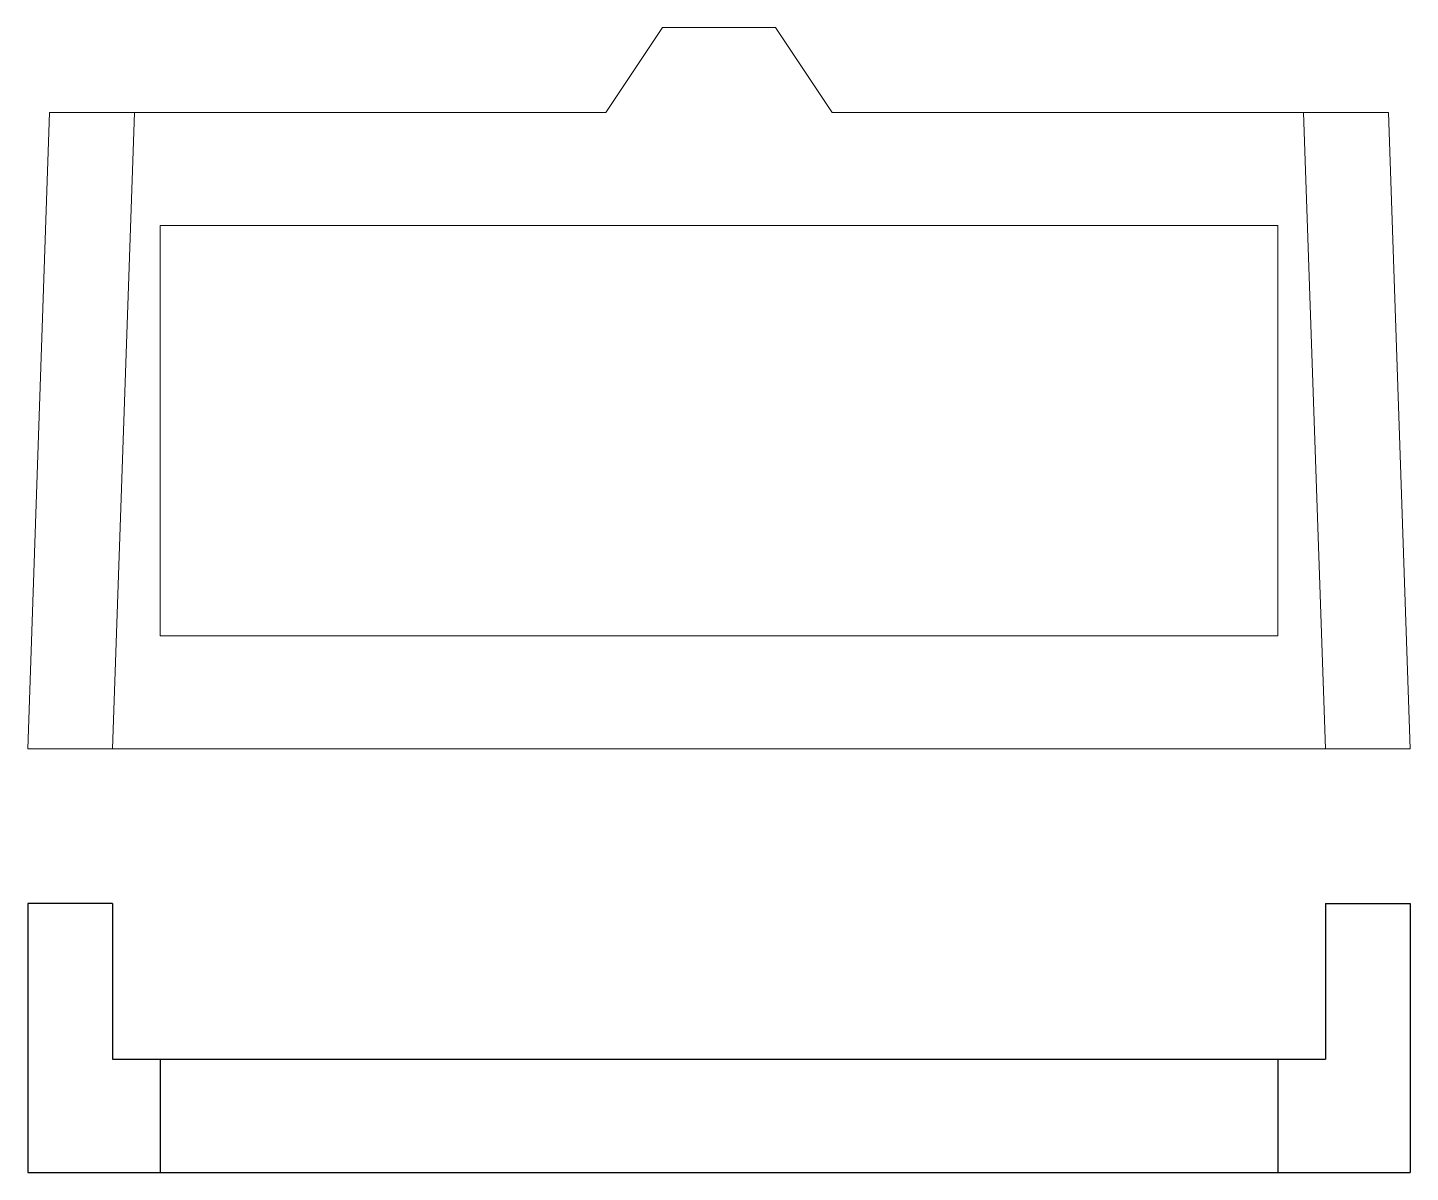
# Model space of a CAD drawing. Header units: millimetres. Extents: x -24.4 to 24.4, y -15 to 25.5.
import ezdxf

# ---------------------------------------------------------------- set-up
doc = ezdxf.new("R2010")
doc.units = ezdxf.units.MM
doc.layers.get('0').update_dxf_attribs({"linetype": 'CONTINUOUS'})
doc.layers.add('s1', color=3, linetype='CONTINUOUS', lineweight=0)
doc.layers.add('s2', color=6, linetype='CONTINUOUS', lineweight=0)

msp = doc.modelspace()

# ---------------------------------------------------------------- linework, layer by layer
at = {"color": 1}
for p, q in [((-24.431, -5.471), (-24.431, -14.971)), ((-21.431, -5.471), (-24.431, -5.471)), ((-21.431, -5.471), (-21.431, -10.971)), ((21.431, -5.471), (21.431, -10.971)), ((21.431, -5.471), (24.431, -5.471)), ((24.431, -5.471), (24.431, -14.971)), ((-21.431, -10.971), (21.431, -10.971)), ((-24.431, -14.971), (24.431, -14.971))]:
    msp.add_line(p, q, dxfattribs=at)
at = {"color": 1, "linetype": 'CONTINUOUS'}
for p, q in [((-19.75, -10.971), (-19.75, -14.971)), ((19.75, -10.971), (19.75, -14.971))]:
    msp.add_line(p, q, dxfattribs=at)
at = {"layer": 's1'}
for p, q in [((-24.431, 0), (-23.661, 22.5)), ((-23.661, 22.5), (-4, 22.5)), ((4, 22.5), (23.661, 22.5)), ((24.431, 0), (23.661, 22.5)), ((-24.431, 0), (24.431, 0))]:
    msp.add_line(p, q, dxfattribs=at)
msp.add_lwpolyline([(4, 22.5), (2, 25.5), (-2, 25.5), (-4, 22.5)], dxfattribs=at)
msp.add_lwpolyline([(19.75, 18.5), (-19.75, 18.5), (-19.75, 4), (19.75, 4)], close=True, dxfattribs=at)
at = {"layer": 's2'}
for p, q in [((-24.431, 0), (-23.661, 22.5)), ((-23.661, 22.5), (-20.661, 22.5)), ((-21.431, 0), (-20.661, 22.5)), ((20.661, 22.5), (23.661, 22.5)), ((21.431, 0), (20.661, 22.5)), ((24.431, 0), (23.661, 22.5)), ((-24.431, 0), (-21.431, 0)), ((21.431, 0), (24.431, 0))]:
    msp.add_line(p, q, dxfattribs=at)

doc.saveas('drawing.dxf')
